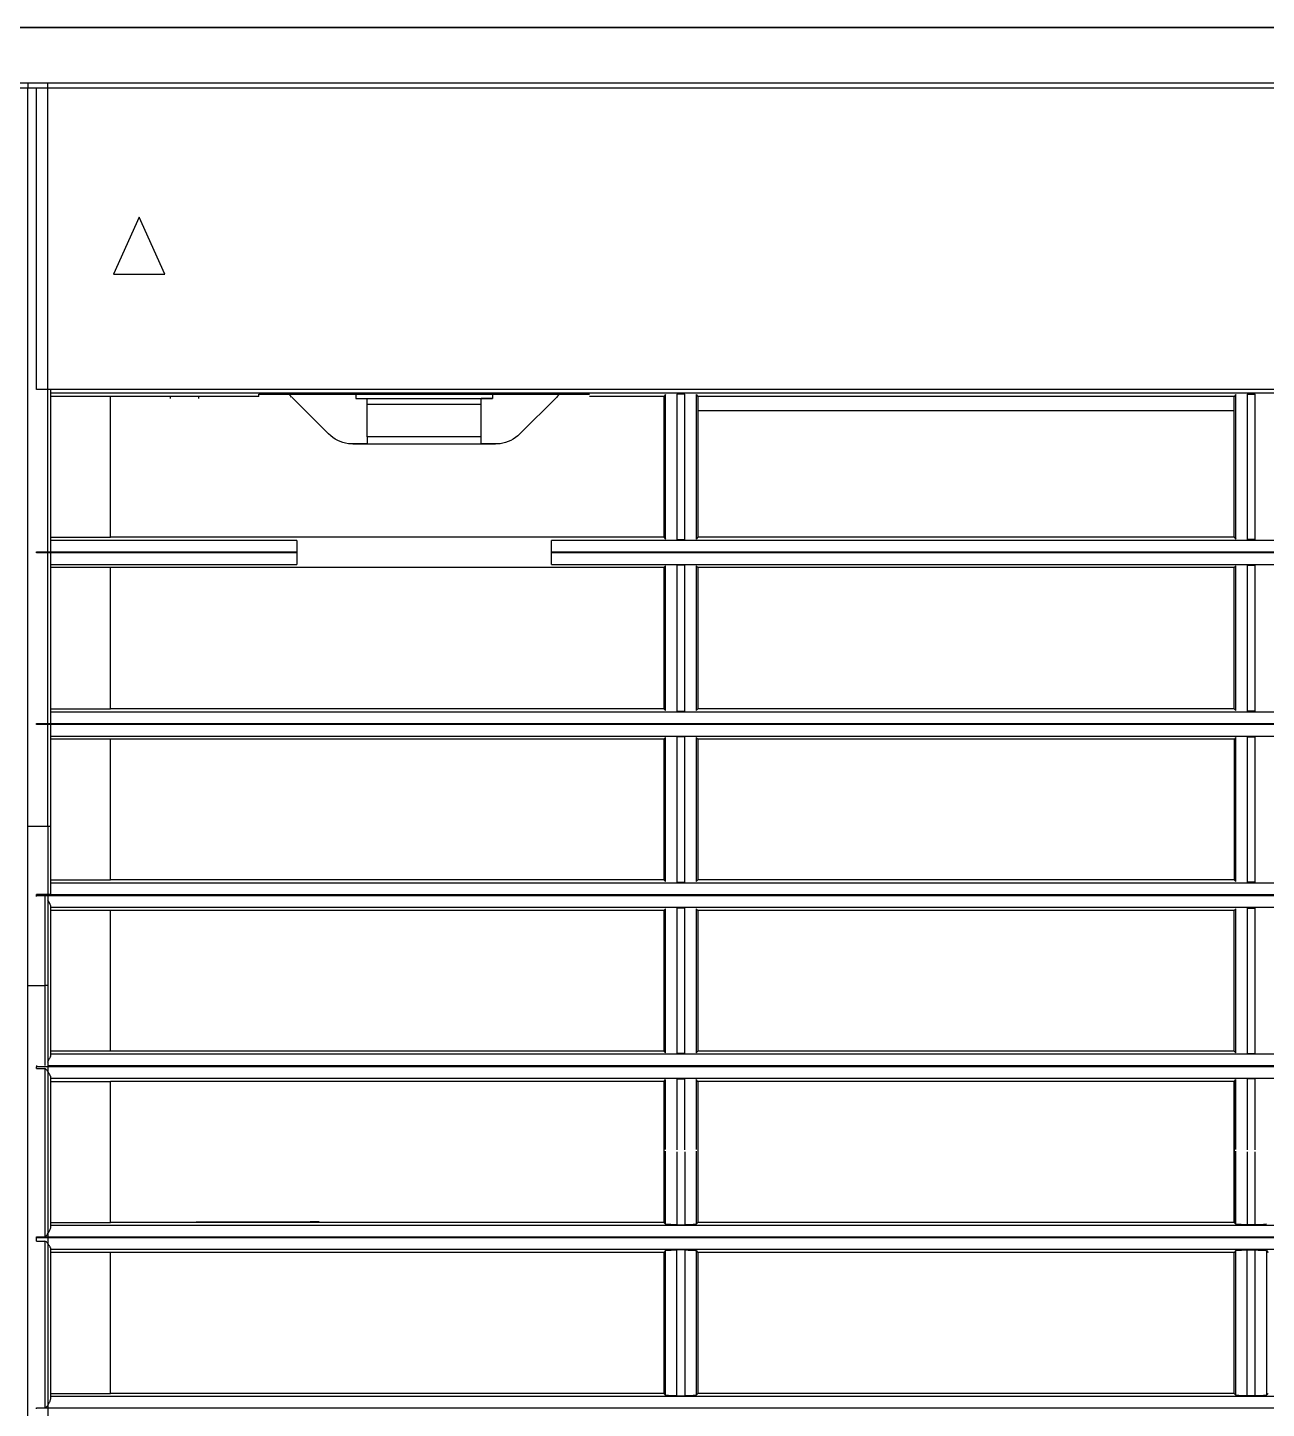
# Model space of a CAD drawing. Header units: millimetres. Extents: x -13830 to 215738, y -24143 to 193994.
# Drawn here: x 53407.1 to 53515.7, y 95377.5 to 95498.5 of the extents above; entities that cross this region are included whole.
import ezdxf

# ---------------------------------------------------------------- set-up
doc = ezdxf.new("R2010")
doc.units = ezdxf.units.MM
doc.header["$LTSCALE"] = 100
for name, color, linetype in [('A-Fin-Stone', 64, 'CONTINUOUS'), ('PRANDCM', 7, 'CONTINUOUS'), ('WALL', 2, 'CONTINUOUS')]:
    doc.layers.add(name, color=color, linetype=linetype)
doc.layers.add('M-2019.7.9', color=6, linetype='CONTINUOUS', lineweight=15)

# ---------------------------------------------------------------- blocks, each defined once
blk = doc.blocks.new('FXAP22-36NVC-F')
at = {"layer": 'PRANDCM', "linetype": 'Continuous'}
for p, q in [((276.91, 540.42), (960.39, 540.42)), ((303.89, 535.56), (929.89, 535.56)), ((929.89, 535.13), (303.89, 535.13)), ((928.89, 535.13), (928.89, 535.56)), ((928.89, 535.56), (1050.39, 535.56)), ((1050.39, 535.13), (928.89, 535.13)), ((928.89, 470.42), (928.89, 535.13)), ((929.89, 535.56), (930.64, 535.56)), ((929.89, 508.7), (929.89, 535.13)), ((930.64, 535.13), (929.89, 535.13)), ((930.64, 535.56), (930.64, 535.13)), ((930.64, 470.42), (930.64, 535.13)), ((918.64, 518.81), (920.89, 523.81)), ((920.89, 523.81), (923.14, 518.81)), ((923.14, 518.81), (918.64, 518.81)), ((305.14, 508.7), (928.64, 508.7)), ((928.64, 508.7), (929.89, 508.7)), ((928.64, 494.47), (928.64, 508.7)), ((928.64, 508.4), (305.14, 508.4)), ((823.05, 495.54), (823.05, 508.3)), ((823.73, 508.3), (823.05, 508.3)), ((823.73, 508.3), (823.73, 495.54)), ((824.73, 508.25), (824.89, 508.09)), ((824.73, 495.59), (824.73, 508.25)), ((824.89, 508.09), (824.89, 508.09)), ((824.89, 508.09), (871.89, 508.09)), ((824.89, 495.76), (824.89, 508.09)), ((872.05, 508.25), (871.89, 508.09)), ((871.89, 508.09), (871.89, 495.75)), ((872.05, 508.25), (872.05, 495.59)), ((873.05, 508.3), (873.73, 508.3)), ((873.05, 495.54), (873.05, 508.3)), ((873.73, 508.3), (873.73, 495.54)), ((874.73, 495.59), (874.73, 508.25)), ((874.73, 508.25), (874.89, 508.09)), ((874.89, 508.09), (881.39, 508.09)), ((874.89, 508.09), (874.89, 495.75)), ((910.39, 508.3), (881.39, 508.3)), ((884.27, 508.04), (887.51, 504.8)), ((889.89, 508.3), (889.89, 507.92)), ((901.89, 507.92), (889.89, 507.92)), ((889.89, 507.92), (890.89, 507.92)), ((890.89, 507.42), (890.89, 507.92)), ((900.89, 507.92), (890.89, 507.92)), ((890.89, 504.55), (890.89, 507.42)), ((900.89, 507.42), (890.89, 507.42)), ((900.89, 507.42), (900.89, 507.92)), ((901.89, 507.92), (900.89, 507.92)), ((900.89, 504.55), (900.89, 507.42)), ((901.89, 508.3), (901.89, 507.92)), ((904.27, 504.8), (907.51, 508.04)), ((910.39, 508.09), (910.39, 508.3)), ((910.39, 508.09), (923.39, 508.09)), ((915.64, 507.92), (915.64, 508.09)), ((918.14, 507.92), (918.14, 508.09)), ((923.39, 495.75), (923.39, 508.09)), ((923.39, 508.09), (928.64, 508.09)), ((824.89, 506.83), (871.89, 506.83)), ((889.25, 503.94), (890.89, 503.94)), ((902.15, 503.92), (889.63, 503.92)), ((890.89, 503.94), (890.89, 504.55)), ((890.89, 504.55), (900.89, 504.55)), ((900.89, 504.55), (900.89, 503.94)), ((900.89, 503.94), (902.53, 503.94)), ((658.56, 495.47), (884.72, 495.47)), ((823.05, 495.54), (823.73, 495.54)), ((824.89, 495.76), (824.73, 495.59)), ((824.89, 495.75), (824.89, 495.76)), ((824.89, 495.75), (871.89, 495.75)), ((871.89, 495.75), (872.05, 495.59)), ((873.73, 495.54), (873.05, 495.54)), ((874.89, 495.75), (874.73, 495.59)), ((874.89, 495.75), (923.39, 495.75)), ((884.72, 494.47), (884.72, 495.47)), ((907.06, 495.47), (907.06, 494.47)), ((907.06, 495.47), (928.64, 495.47)), ((928.64, 495.75), (923.39, 495.75)), ((658.55, 494.37), (884.73, 494.37)), ((884.72, 494.47), (658.56, 494.47)), ((884.73, 494.37), (884.72, 494.47)), ((884.73, 493.37), (884.73, 494.37)), ((907.06, 494.47), (907.05, 494.37)), ((907.05, 494.37), (928.64, 494.37)), ((907.05, 494.37), (907.05, 493.37)), ((928.64, 494.47), (907.06, 494.47)), ((929.89, 494.47), (928.64, 494.47)), ((928.64, 494.37), (929.89, 494.37)), ((928.64, 479.42), (928.64, 494.37)), ((929.89, 494.37), (929.89, 494.47)), ((884.73, 493.37), (658.55, 493.37)), ((823.05, 480.5), (823.05, 493.29)), ((823.73, 493.29), (823.05, 493.29)), ((823.73, 493.29), (823.73, 480.5)), ((824.73, 493.24), (824.89, 493.08)), ((824.73, 480.55), (824.73, 493.24)), ((824.89, 480.71), (824.89, 493.08)), ((824.89, 493.08), (824.89, 493.08)), ((824.89, 493.08), (871.89, 493.08)), ((872.05, 493.24), (871.89, 493.08)), ((871.89, 493.08), (871.89, 480.71)), ((872.05, 493.24), (872.05, 480.55)), ((873.05, 493.29), (873.73, 493.29)), ((873.05, 480.5), (873.05, 493.29)), ((873.73, 493.29), (873.73, 480.5)), ((874.73, 480.55), (874.73, 493.24)), ((874.73, 493.24), (874.89, 493.08)), ((874.89, 493.08), (874.89, 480.71)), ((874.89, 493.08), (923.39, 493.08)), ((928.64, 493.37), (907.05, 493.37)), ((923.39, 493.08), (928.64, 493.08)), ((923.39, 480.71), (923.39, 493.08)), ((824.89, 480.71), (824.73, 480.55)), ((824.89, 480.71), (871.89, 480.71)), ((824.89, 480.71), (824.89, 480.71)), ((871.89, 480.71), (872.05, 480.55)), ((874.89, 480.71), (874.73, 480.55)), ((874.89, 480.71), (923.39, 480.71)), ((928.64, 480.71), (923.39, 480.71)), ((305.14, 480.42), (928.64, 480.42)), ((928.64, 479.42), (305.14, 479.42)), ((823.05, 480.5), (823.73, 480.5)), ((873.73, 480.5), (873.05, 480.5)), ((929.89, 479.42), (928.64, 479.42)), ((929.89, 479.32), (929.89, 479.42)), ((305.14, 479.32), (928.64, 479.32)), ((928.64, 478.32), (305.14, 478.32)), ((823.05, 465.5), (823.05, 478.24)), ((823.73, 478.24), (823.05, 478.24)), ((823.73, 478.24), (823.73, 465.5)), ((824.73, 478.19), (824.89, 478.02)), ((824.73, 465.55), (824.73, 478.19)), ((872.05, 478.19), (871.89, 478.03)), ((872.05, 478.19), (872.05, 465.55)), ((873.05, 478.24), (873.73, 478.24)), ((873.05, 465.5), (873.05, 478.24)), ((873.73, 478.24), (873.73, 465.5)), ((874.73, 478.19), (874.89, 478.03)), ((874.73, 465.55), (874.73, 478.19)), ((928.64, 470.42), (928.64, 479.32)), ((928.64, 479.32), (929.89, 479.32)), ((824.89, 478.03), (824.89, 478.02)), ((824.89, 478.03), (871.89, 478.03)), ((824.89, 478.02), (824.89, 465.71)), ((871.89, 478.03), (871.89, 465.71)), ((874.89, 478.03), (923.39, 478.03)), ((874.89, 478.03), (874.89, 465.71)), ((923.39, 478.03), (928.64, 478.03)), ((923.39, 465.71), (923.39, 478.03)), ((930.64, 470.42), (928.64, 470.42)), ((928.64, 464.42), (928.64, 470.42)), ((928.89, 470.42), (928.89, 456.45)), ((930.64, 456.45), (930.64, 470.42)), ((305.14, 465.42), (928.64, 465.42)), ((823.05, 465.5), (823.73, 465.5)), ((824.89, 465.71), (824.73, 465.55)), ((824.89, 465.71), (824.89, 465.71)), ((824.89, 465.71), (871.89, 465.71)), ((871.89, 465.71), (872.05, 465.55)), ((873.73, 465.5), (873.05, 465.5)), ((874.89, 465.71), (874.73, 465.55)), ((874.89, 465.71), (923.39, 465.71)), ((928.64, 465.71), (923.39, 465.71)), ((929.89, 464.42), (303.89, 464.42)), ((303.89, 464.32), (929.89, 464.32)), ((928.64, 464.42), (929.89, 464.42)), ((928.67, 463.56), (928.7, 463.63)), ((928.7, 463.63), (928.74, 463.69)), ((928.74, 463.69), (928.79, 463.77)), ((928.79, 463.77), (928.84, 463.85)), ((928.84, 463.85), (928.89, 463.93)), ((929.14, 464.24), (929.14, 456.45)), ((929.89, 464.32), (929.89, 464.42)), ((929.89, 464.42), (929.89, 464.42)), ((929.89, 464.24), (929.89, 464.32)), ((928.64, 463.32), (305.14, 463.32)), ((823.73, 463.23), (823.05, 463.23)), ((823.05, 450.49), (823.05, 463.23)), ((823.73, 463.23), (823.73, 450.49)), ((824.73, 463.18), (824.89, 463.02)), ((824.73, 450.54), (824.73, 463.18)), ((824.89, 450.7), (824.89, 463.02)), ((824.89, 463.02), (824.89, 463.02)), ((824.89, 463.02), (871.89, 463.02)), ((872.05, 463.18), (871.89, 463.02)), ((871.89, 463.02), (871.89, 450.7)), ((872.05, 463.18), (872.05, 450.54)), ((873.05, 463.23), (873.73, 463.23)), ((873.05, 450.49), (873.05, 463.23)), ((873.73, 463.23), (873.73, 450.49)), ((874.73, 450.54), (874.73, 463.18)), ((874.73, 463.18), (874.89, 463.02)), ((874.89, 463.02), (923.39, 463.02)), ((874.89, 463.02), (874.89, 450.7)), ((923.39, 463.02), (928.64, 463.02)), ((923.39, 450.7), (923.39, 463.02)), ((928.64, 463.44), (928.65, 463.5)), ((928.64, 456.46), (928.64, 463.44)), ((928.65, 463.5), (928.67, 463.56)), ((928.64, 450.26), (928.64, 456.46)), ((928.89, 456.45), (928.89, 346.69)), ((928.89, 456.45), (929.14, 456.45)), ((930.64, 456.45), (929.14, 456.45)), ((929.14, 456.45), (929.14, 449.42)), ((930.64, 346.69), (930.64, 456.45)), ((305.14, 450.42), (928.64, 450.42)), ((823.73, 450.49), (823.05, 450.49)), ((824.73, 450.54), (824.89, 450.7)), ((824.89, 450.7), (871.89, 450.7)), ((824.89, 450.7), (824.89, 450.7)), ((872.05, 450.54), (871.89, 450.7)), ((873.05, 450.49), (873.73, 450.49)), ((874.73, 450.54), (874.89, 450.7)), ((874.89, 450.7), (923.39, 450.7)), ((923.39, 450.7), (928.64, 450.7)), ((303.89, 449.32), (929.89, 449.32)), ((928.89, 449.42), (304.89, 449.42)), ((928.65, 450.22), (928.64, 450.26)), ((928.66, 450.18), (928.65, 450.22)), ((928.68, 450.13), (928.66, 450.18)), ((928.7, 450.09), (928.68, 450.13)), ((928.73, 450.04), (928.7, 450.09)), ((928.76, 449.99), (928.73, 450.04)), ((928.79, 449.93), (928.76, 449.99)), ((928.82, 449.87), (928.79, 449.93)), ((928.85, 449.81), (928.82, 449.87)), ((928.88, 449.74), (928.85, 449.81)), ((929.03, 449.09), (929.08, 449.13)), ((929.08, 449.13), (929.14, 449.16)), ((929.89, 449.16), (929.14, 449.16)), ((929.14, 449.16), (929.14, 434.42)), ((929.89, 449.42), (929.89, 449.32)), ((929.89, 449.16), (929.89, 449.32)), ((928.64, 448.32), (305.14, 448.32)), ((823.05, 448.25), (823.73, 448.25)), ((823.05, 442.05), (823.05, 448.25)), ((823.73, 448.25), (823.73, 442.05)), ((824.89, 448.04), (824.73, 448.2)), ((824.73, 442.06), (824.73, 448.2)), ((824.89, 448.04), (871.89, 448.04)), ((824.89, 448.04), (824.89, 448.04)), ((824.89, 448.04), (824.89, 442.1)), ((824.89, 442.06), (824.89, 448.04)), ((871.89, 448.04), (872.05, 448.2)), ((871.89, 448.04), (871.89, 442.06)), ((872.05, 448.2), (872.05, 442.06)), ((873.73, 448.25), (873.05, 448.25)), ((873.05, 442.05), (873.05, 448.25)), ((873.73, 448.25), (873.73, 442.05)), ((874.89, 448.04), (874.73, 448.2)), ((874.73, 442.06), (874.73, 448.2)), ((874.89, 448.04), (923.39, 448.04)), ((874.89, 448.04), (874.89, 442.06)), ((923.39, 442.06), (923.39, 448.04)), ((928.64, 448.04), (923.39, 448.04)), ((928.64, 448.46), (928.65, 448.5)), ((928.64, 448.43), (928.64, 448.46)), ((928.64, 435.23), (928.64, 448.43)), ((928.65, 448.5), (928.67, 448.54)), ((928.67, 448.54), (928.69, 448.58)), ((928.69, 448.58), (928.71, 448.62)), ((928.71, 448.62), (928.74, 448.67)), ((928.74, 448.67), (928.77, 448.72)), ((928.77, 448.72), (928.8, 448.77)), ((928.8, 448.77), (928.84, 448.82)), ((928.84, 448.82), (928.87, 448.88)), ((928.87, 448.88), (928.91, 448.93)), ((928.91, 448.93), (928.95, 448.98)), ((928.95, 448.98), (928.99, 449.03)), ((928.99, 449.03), (929.03, 449.09)), ((823.73, 441.87), (823.73, 435.47)), ((824.89, 435.68), (824.89, 442.06)), ((824.89, 442.06), (824.89, 435.68)), ((871.89, 442.06), (871.89, 435.68)), ((872.05, 441.91), (872.05, 435.52)), ((873.73, 441.87), (873.73, 435.47)), ((874.73, 435.52), (874.73, 441.91)), ((874.89, 442.06), (874.89, 435.68)), ((923.39, 435.68), (923.39, 442.06)), ((305.14, 435.42), (928.64, 435.42)), ((823.05, 435.47), (823.73, 435.47)), ((823.73, 435.47), (823.83, 435.47)), ((823.83, 435.47), (823.92, 435.47)), ((823.92, 435.47), (824.01, 435.47)), ((824.01, 435.47), (824.1, 435.47)), ((824.1, 435.47), (824.18, 435.47)), ((824.18, 435.47), (824.27, 435.48)), ((824.27, 435.48), (824.35, 435.48)), ((824.35, 435.48), (824.42, 435.48)), ((824.42, 435.48), (824.48, 435.48)), ((824.48, 435.48), (824.54, 435.49)), ((824.54, 435.49), (824.59, 435.49)), ((824.59, 435.49), (824.64, 435.5)), ((824.64, 435.5), (824.67, 435.5)), ((824.67, 435.5), (824.7, 435.51)), ((824.7, 435.51), (824.72, 435.51)), ((824.72, 435.51), (824.73, 435.52)), ((824.89, 435.68), (824.73, 435.52)), ((824.89, 435.68), (824.89, 435.68)), ((824.89, 435.68), (871.89, 435.68)), ((871.89, 435.68), (872.05, 435.52)), ((873.73, 435.47), (873.05, 435.47)), ((873.73, 435.47), (873.83, 435.47)), ((873.83, 435.47), (873.92, 435.47)), ((873.92, 435.47), (874.01, 435.47)), ((874.01, 435.47), (874.1, 435.47)), ((874.1, 435.47), (874.18, 435.47)), ((874.18, 435.47), (874.27, 435.48)), ((874.27, 435.48), (874.35, 435.48)), ((874.35, 435.48), (874.42, 435.48)), ((874.42, 435.48), (874.48, 435.48)), ((874.48, 435.48), (874.54, 435.49)), ((874.54, 435.49), (874.59, 435.49)), ((874.59, 435.49), (874.64, 435.5)), ((874.64, 435.5), (874.67, 435.5)), ((874.67, 435.5), (874.7, 435.51)), ((874.7, 435.51), (874.72, 435.51)), ((874.72, 435.51), (874.73, 435.52)), ((874.89, 435.68), (874.73, 435.52)), ((874.89, 435.68), (923.39, 435.68)), ((905.09, 435.74), (905.89, 435.74)), ((905.89, 435.71), (915.89, 435.71)), ((915.09, 435.71), (915.09, 435.68)), ((928.64, 435.68), (923.39, 435.68)), ((928.64, 435.19), (928.64, 435.23)), ((928.65, 435.14), (928.64, 435.19)), ((928.67, 435.09), (928.65, 435.14)), ((928.69, 435.05), (928.67, 435.09)), ((928.71, 435), (928.69, 435.05)), ((928.74, 434.94), (928.71, 435)), ((928.77, 434.89), (928.74, 434.94)), ((928.8, 434.83), (928.77, 434.89)), ((928.84, 434.78), (928.8, 434.83)), ((928.87, 434.72), (928.84, 434.78)), ((928.91, 434.66), (928.87, 434.72)), ((928.95, 434.61), (928.91, 434.66)), ((928.99, 434.55), (928.95, 434.61)), ((303.89, 434.32), (929.89, 434.32)), ((929.14, 434.42), (304.64, 434.42)), ((928.64, 433.43), (928.65, 433.46)), ((928.64, 433.4), (928.64, 433.43)), ((928.64, 420.2), (928.64, 433.4)), ((928.65, 433.46), (928.67, 433.49)), ((928.67, 433.49), (928.68, 433.53)), ((928.68, 433.53), (928.71, 433.56)), ((928.71, 433.56), (928.73, 433.61)), ((928.73, 433.61), (928.76, 433.65)), ((928.76, 433.65), (928.79, 433.69)), ((928.79, 433.69), (928.83, 433.74)), ((928.83, 433.74), (928.86, 433.79)), ((928.86, 433.79), (928.9, 433.84)), ((928.9, 433.84), (928.94, 433.88)), ((928.94, 433.88), (928.98, 433.93)), ((928.98, 433.93), (929.02, 433.97)), ((929.03, 434.5), (928.99, 434.55)), ((929.02, 433.97), (929.08, 434.01)), ((929.08, 434.45), (929.03, 434.5)), ((929.14, 434.42), (929.08, 434.45)), ((929.08, 434.01), (929.14, 434.03)), ((929.89, 434.42), (929.14, 434.42)), ((929.89, 434.03), (929.14, 434.03)), ((929.14, 434.03), (929.14, 419.42)), ((929.89, 434.32), (929.89, 434.42)), ((929.89, 434.03), (929.89, 434.32)), ((928.64, 433.32), (305.14, 433.32)), ((822.05, 433.21), (821.89, 433.04)), ((822.05, 433.21), (822.05, 431.84)), ((822.06, 433.21), (822.05, 433.21)), ((822.08, 433.22), (822.06, 433.21)), ((822.11, 433.22), (822.08, 433.22)), ((822.14, 433.23), (822.11, 433.22)), ((822.18, 433.23), (822.14, 433.23)), ((822.23, 433.23), (822.18, 433.23)), ((822.29, 433.24), (822.23, 433.23)), ((822.36, 433.24), (822.29, 433.24)), ((822.43, 433.25), (822.36, 433.24)), ((822.51, 433.25), (822.43, 433.25)), ((822.59, 433.25), (822.51, 433.25)), ((822.68, 433.25), (822.59, 433.25)), ((822.76, 433.25), (822.68, 433.25)), ((822.85, 433.26), (822.76, 433.25)), ((822.95, 433.26), (822.85, 433.26)), ((823.05, 433.26), (822.95, 433.26)), ((823.73, 433.26), (823.05, 433.26)), ((824.73, 433.21), (824.89, 433.04)), ((824.73, 431.84), (824.73, 433.21)), ((824.89, 420.68), (824.89, 433.04)), ((824.89, 433.04), (824.89, 433.04)), ((824.89, 433.04), (871.89, 433.04)), ((872.05, 433.21), (871.89, 433.04)), ((871.89, 433.04), (871.89, 420.68)), ((872.06, 433.21), (872.05, 433.21)), ((872.08, 433.22), (872.06, 433.21)), ((872.11, 433.22), (872.08, 433.22)), ((872.14, 433.23), (872.11, 433.22)), ((872.18, 433.23), (872.14, 433.23)), ((872.23, 433.23), (872.18, 433.23)), ((872.29, 433.24), (872.23, 433.23)), ((872.36, 433.24), (872.29, 433.24)), ((872.43, 433.25), (872.36, 433.24)), ((872.51, 433.25), (872.43, 433.25)), ((872.59, 433.25), (872.51, 433.25)), ((872.68, 433.25), (872.59, 433.25)), ((872.76, 433.25), (872.68, 433.25)), ((872.85, 433.26), (872.76, 433.25)), ((872.95, 433.26), (872.85, 433.26)), ((873.05, 433.26), (872.95, 433.26)), ((873.05, 433.26), (873.73, 433.26)), ((874.73, 433.21), (874.89, 433.04)), ((874.89, 433.04), (874.89, 420.68)), ((874.89, 433.04), (923.39, 433.04)), ((923.39, 420.68), (923.39, 433.04)), ((923.39, 433.04), (928.64, 433.04)), ((822.05, 431.84), (822.05, 430.54)), ((824.73, 430.54), (824.73, 431.84)), ((822.05, 430.54), (822.05, 429.28)), ((824.73, 429.28), (824.73, 430.54)), ((822.05, 429.28), (822.05, 428.06)), ((824.73, 428.06), (824.73, 429.28)), ((822.05, 428.06), (822.05, 426.85)), ((824.73, 426.85), (824.73, 428.06)), ((822.05, 426.85), (822.05, 425.64)), ((824.73, 425.64), (824.73, 426.85)), ((822.05, 425.64), (822.05, 424.42)), ((824.73, 424.42), (824.73, 425.64)), ((822.05, 424.42), (822.05, 423.17)), ((824.73, 423.17), (824.73, 424.42)), ((822.05, 423.17), (822.05, 421.88)), ((824.73, 421.88), (824.73, 423.17)), ((822.05, 421.88), (822.05, 420.52)), ((824.73, 420.52), (824.73, 421.88)), ((305.14, 420.42), (928.64, 420.42)), ((821.89, 420.68), (822.05, 420.52)), ((823.05, 420.47), (823.73, 420.47)), ((823.73, 420.47), (823.83, 420.47)), ((823.83, 420.47), (823.92, 420.47)), ((823.92, 420.47), (824.01, 420.47)), ((824.01, 420.47), (824.1, 420.47)), ((824.1, 420.47), (824.18, 420.48)), ((824.18, 420.48), (824.27, 420.48)), ((824.27, 420.48), (824.34, 420.48)), ((824.34, 420.48), (824.42, 420.48)), ((824.42, 420.48), (824.48, 420.49)), ((824.48, 420.49), (824.54, 420.49)), ((824.54, 420.49), (824.59, 420.5)), ((824.59, 420.5), (824.64, 420.5)), ((824.64, 420.5), (824.67, 420.5)), ((824.67, 420.5), (824.7, 420.51)), ((824.7, 420.51), (824.71, 420.51)), ((824.71, 420.51), (824.73, 420.52)), ((824.89, 420.68), (824.73, 420.52)), ((824.89, 420.68), (824.89, 420.68)), ((824.89, 420.68), (871.89, 420.68)), ((871.89, 420.68), (872.05, 420.52)), ((873.73, 420.47), (873.05, 420.47)), ((873.73, 420.47), (873.83, 420.47)), ((873.83, 420.47), (873.92, 420.47)), ((873.92, 420.47), (874.01, 420.47)), ((874.01, 420.47), (874.1, 420.47)), ((874.1, 420.47), (874.18, 420.48)), ((874.18, 420.48), (874.27, 420.48)), ((874.27, 420.48), (874.34, 420.48)), ((874.34, 420.48), (874.42, 420.48)), ((874.42, 420.48), (874.48, 420.49)), ((874.48, 420.49), (874.54, 420.49)), ((874.54, 420.49), (874.59, 420.5)), ((874.59, 420.5), (874.64, 420.5)), ((874.64, 420.5), (874.67, 420.5)), ((874.67, 420.5), (874.7, 420.51)), ((874.7, 420.51), (874.71, 420.51)), ((874.71, 420.51), (874.73, 420.52)), ((874.89, 420.68), (874.73, 420.52)), ((874.89, 420.68), (923.39, 420.68)), ((928.64, 420.68), (923.39, 420.68)), ((928.65, 420.15), (928.64, 420.2)), ((928.66, 420.11), (928.65, 420.15)), ((928.67, 420.06), (928.66, 420.11)), ((928.69, 420.01), (928.67, 420.06)), ((929.14, 419.42), (304.64, 419.42)), ((928.71, 419.96), (928.69, 420.01)), ((928.73, 419.91), (928.71, 419.96)), ((928.76, 419.86), (928.73, 419.91)), ((928.79, 419.8), (928.76, 419.86)), ((928.83, 419.75), (928.79, 419.8)), ((928.86, 419.69), (928.83, 419.75)), ((928.9, 419.64), (928.86, 419.69)), ((928.94, 419.58), (928.9, 419.64)), ((928.98, 419.53), (928.94, 419.58)), ((929.03, 419.49), (928.98, 419.53)), ((929.08, 419.44), (929.03, 419.49)), ((929.14, 419.42), (929.08, 419.44)), ((929.89, 419.42), (929.14, 419.42)), ((929.89, 419.32), (929.89, 419.42))]:
    blk.add_line(p, q, dxfattribs=at)
for centre, radius, start, end in [((886.39, 510.16), 3, 218.3911, 225), ((905.39, 510.16), 3, 315, 321.6089), ((889.63, 506.92), 3, 225, 262.6111), ((902.15, 506.92), 3, 277.3889, 315), ((889.63, 506.92), 3, 262.6111, 270), ((902.15, 506.92), 3, 270, 277.3889), ((391597.75, 463.55), 390774.7, 180.003178, 180.004118), ((-395078.88, 464.4), 395903.61, 359.99582, 359.996746), ((391647.58, 463.55), 390774.53, 180.003178, 180.004118), ((822.9, 442.61), 7.15, 263.1416, 271.1645), ((872.9, 442.61), 7.15, 263.1416, 271.1645), ((443817.5, 470.35), 442994.45, 180.004797, 180.006451), ((823.87, 426.13), 7.13, 83.0934, 91.1383), ((-367129.99, 462.98), 367953.72, 359.99338, 359.995371), ((357042.86, 462.38), 356170.81, 180.004693, 180.006734), ((443867.44, 470.35), 442994.4, 180.004797, 180.006451), ((873.87, 426.13), 7.13, 83.0934, 91.1383), ((-367080.17, 462.98), 367953.9, 359.99338, 359.995371), ((-356605.85, 462.51), 357480.58, 359.993269, 359.995303), ((822.91, 427.61), 7.14, 263.1269, 271.1512), ((872.91, 427.61), 7.14, 263.1269, 271.1512)]:
    blk.add_arc(centre, radius, start, end, dxfattribs=at)
blk = doc.blocks.new('A$C42397DEC')
at = {"layer": 'M-2019.7.9', "xscale": -1, "rotation": 359.9999999999976}
blk.add_blockref('FXAP22-36NVC-F', (12494.13, -9840.42), dxfattribs=at)

msp = doc.modelspace()

# ---------------------------------------------------------------- linework, layer by layer
at = {"layer": 'WALL'}
msp.add_line((50993.59, 95498.53), (56643.59, 95498.53), dxfattribs=at)

# ---------------------------------------------------------------- block references
at = {"layer": 'A-Fin-Stone'}
msp.add_blockref('A$C42397DEC', (41843.59, 104798.53), dxfattribs=at)

doc.saveas('drawing.dxf')
